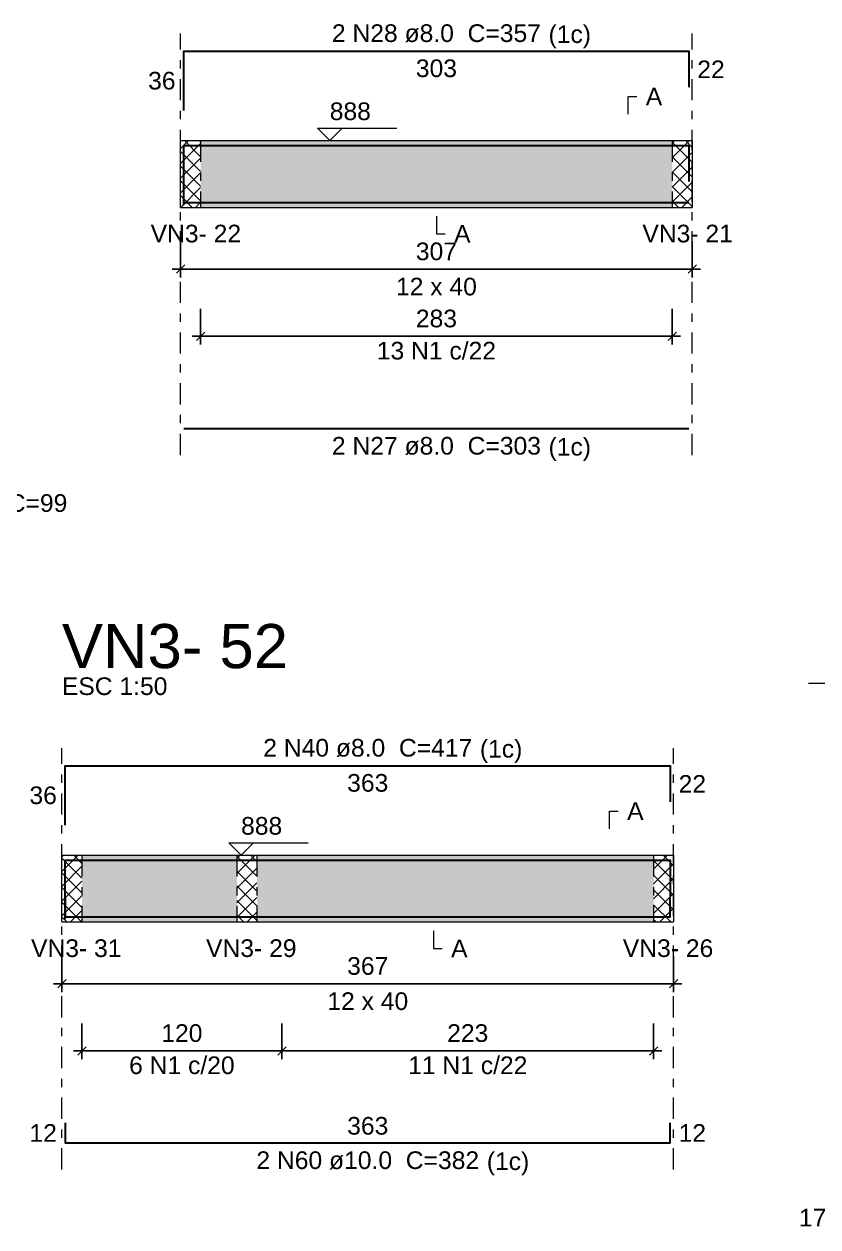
# Model space of a CAD drawing. Header units: millimetres. Extents: x -8 to 605, y -494 to 220.
# Drawn here: x 387.9 to 397.42, y -466.91 to -452.49 of the extents above; entities that cross this region are included whole.
import ezdxf

# ---------------------------------------------------------------- set-up
doc = ezdxf.new("R2010")
doc.units = ezdxf.units.MM
doc.header["$MEASUREMENT"] = 0
doc.linetypes.add('DASHDOT', pattern=[2.54, 1.27, -0.635, 0, -0.635])
doc.linetypes.add('NULL', pattern=[0])
for name, color, linetype, lineweight in [('Descrição da armadura', 7, 'Continuous', 0), ('DT-Barras na forma', 7, 'Continuous', 30), ('DT-Barras rebatidas', 7, 'Continuous', 30), ('DT-Cotas', 7, 'Continuous', 5), ('DT-Forma', 5, 'Continuous', 5), ('DT-Hachura forma vigas', 252, 'Continuous', 5), ('DT-Hachura intersecção vigas', 9, 'Continuous', 5), ('DT-Pontilhado', 9, 'DASHDOT', 5), ('DT-Textos', 7, 'Continuous', 5), ('DT-Título', 5, 'Continuous', 20), ('Textos armaduras', 7, 'Continuous', 0)]:
    doc.layers.add(name, color=color, linetype=linetype, lineweight=lineweight)
doc.styles.add('Arial', font='arial.ttf')
doc.dimstyles.new('UM_50.000000', dxfattribs={"dimtxt": 0.18, "dimasz": 0.1, "dimexe": 0.1, "dimexo": 0.2, "dimgap": 0, "dimtad": 1, "dimtih": 1, "dimtoh": 1, "dimdec": 1, "dimlfac": 50, "dimzin": 0, "dimdsep": 46, "dimtxsty": 'Standard', "dimcen": 0.09, "dimdle": 0.1, "dimadec": 1, "dimazin": 2, "dimtfac": 1, "dimtdec": 4, "dimtofl": 0, "dimtmove": 0, "dimatfit": 3, "dimfxl": 1, "dimtolj": 1, "dimarcsym": 0})
pattern_1 = [(45, (353.43051, -485.02144), (-0.08838835, 0.08838835), []), (135, (353.43051, -485.02144), (-0.08838835, -0.08838835), [])]

# ---------------------------------------------------------------- blocks, each defined once
blk = doc.blocks.new('_Oblique')
at = {"color": 0, "linetype": 'ByBlock', "lineweight": -2}
blk.add_line((-0.5, -0.5), (0.5, 0.5), dxfattribs=at)
blk = doc.blocks.new('*D4961')
at = {"layer": 'Defpoints', "color": 0, "transparency": 16777216}
for p in [(389.775, -454.896), (395.915, -454.896), (395.915, -455.426)]:
    blk.add_point(p, dxfattribs=at)
at = {"layer": 'DT-Cotas', "color": 0, "lineweight": -2, "transparency": 16777216}
for p, q in [((389.775, -455.096), (389.775, -455.526)), ((395.915, -455.096), (395.915, -455.526)), ((389.675, -455.426), (396.015, -455.426))]:
    blk.add_line(p, q, dxfattribs=at)
at = {"layer": 'DT-Cotas', "color": 0, "lineweight": -2, "transparency": 16777216, "xscale": 0.1, "yscale": 0.1, "zscale": 0.1, "rotation": 180}
blk.add_blockref('_Oblique', (389.775, -455.426), dxfattribs=at)
at = {"layer": 'DT-Cotas', "color": 0, "lineweight": -2, "transparency": 16777216, "xscale": 0.1, "yscale": 0.1, "zscale": 0.1}
blk.add_blockref('_Oblique', (395.915, -455.426), dxfattribs=at)
at = {"layer": 'DT-Cotas', "color": 7, "transparency": 16777216, "insert": (392.845, -455.214), "char_height": 0.2118, "attachment_point": 5, "rotation": 0.0057, "style": 'Arial'}
blk.add_mtext('\\A1;307', dxfattribs=at)
blk = doc.blocks.new('*D4964')
at = {"layer": 'Defpoints', "color": 0, "transparency": 16777216}
for p in [(390.015, -455.701), (395.675, -455.701), (395.675, -456.231)]:
    blk.add_point(p, dxfattribs=at)
at = {"layer": 'DT-Cotas', "color": 0, "lineweight": -2, "transparency": 16777216}
for p, q in [((390.015, -455.901), (390.015, -456.331)), ((395.675, -455.901), (395.675, -456.331)), ((389.915, -456.231), (395.775, -456.231))]:
    blk.add_line(p, q, dxfattribs=at)
at = {"layer": 'DT-Cotas', "color": 0, "lineweight": -2, "transparency": 16777216, "xscale": 0.1, "yscale": 0.1, "zscale": 0.1, "rotation": 180}
blk.add_blockref('_Oblique', (390.015, -456.231), dxfattribs=at)
at = {"layer": 'DT-Cotas', "color": 0, "lineweight": -2, "transparency": 16777216, "xscale": 0.1, "yscale": 0.1, "zscale": 0.1}
blk.add_blockref('_Oblique', (395.675, -456.231), dxfattribs=at)
at = {"layer": 'DT-Cotas', "color": 7, "transparency": 16777216, "insert": (392.845, -456.019), "char_height": 0.2118, "attachment_point": 5, "rotation": 0.0057, "style": 'Arial'}
blk.add_mtext('\\A1;283', dxfattribs=at)
blk = doc.blocks.new('*D4989')
at = {"layer": 'Defpoints', "color": 0, "transparency": 16777216}
for p in [(388.351, -463.468), (395.691, -463.468), (395.691, -463.997)]:
    blk.add_point(p, dxfattribs=at)
at = {"layer": 'DT-Cotas', "color": 0, "lineweight": -2, "transparency": 16777216}
for p, q in [((388.351, -463.668), (388.351, -464.097)), ((395.691, -463.668), (395.691, -464.097)), ((388.251, -463.997), (395.791, -463.997))]:
    blk.add_line(p, q, dxfattribs=at)
at = {"layer": 'DT-Cotas', "color": 0, "lineweight": -2, "transparency": 16777216, "xscale": 0.1, "yscale": 0.1, "zscale": 0.1, "rotation": 180}
blk.add_blockref('_Oblique', (388.351, -463.997), dxfattribs=at)
at = {"layer": 'DT-Cotas', "color": 0, "lineweight": -2, "transparency": 16777216, "xscale": 0.1, "yscale": 0.1, "zscale": 0.1}
blk.add_blockref('_Oblique', (395.691, -463.997), dxfattribs=at)
at = {"layer": 'DT-Cotas', "color": 7, "transparency": 16777216, "insert": (392.021, -463.785), "char_height": 0.2118, "attachment_point": 5, "style": 'Arial'}
blk.add_mtext('\\A1;367', dxfattribs=at)
blk = doc.blocks.new('*D4992')
at = {"layer": 'Defpoints', "color": 0, "transparency": 16777216}
for p in [(388.591, -464.273), (390.991, -464.273), (390.991, -464.802)]:
    blk.add_point(p, dxfattribs=at)
at = {"layer": 'DT-Cotas', "color": 0, "lineweight": -2, "transparency": 16777216}
for p, q in [((388.591, -464.473), (388.591, -464.902)), ((390.991, -464.473), (390.991, -464.902)), ((388.491, -464.802), (391.091, -464.802))]:
    blk.add_line(p, q, dxfattribs=at)
at = {"layer": 'DT-Cotas', "color": 0, "lineweight": -2, "transparency": 16777216, "xscale": 0.1, "yscale": 0.1, "zscale": 0.1, "rotation": 180}
blk.add_blockref('_Oblique', (388.591, -464.802), dxfattribs=at)
at = {"layer": 'DT-Cotas', "color": 0, "lineweight": -2, "transparency": 16777216, "xscale": 0.1, "yscale": 0.1, "zscale": 0.1}
blk.add_blockref('_Oblique', (390.991, -464.802), dxfattribs=at)
at = {"layer": 'DT-Cotas', "color": 7, "transparency": 16777216, "insert": (389.791, -464.59), "char_height": 0.2118, "attachment_point": 5, "rotation": 0.0057, "style": 'Arial'}
blk.add_mtext('\\A1;120', dxfattribs=at)
blk = doc.blocks.new('*D4993')
at = {"layer": 'Defpoints', "color": 0, "transparency": 16777216}
for p in [(390.991, -464.273), (395.451, -464.273), (395.451, -464.802)]:
    blk.add_point(p, dxfattribs=at)
at = {"layer": 'DT-Cotas', "color": 0, "lineweight": -2, "transparency": 16777216}
for p, q in [((390.991, -464.473), (390.991, -464.902)), ((395.451, -464.473), (395.451, -464.902)), ((390.891, -464.802), (395.551, -464.802))]:
    blk.add_line(p, q, dxfattribs=at)
at = {"layer": 'DT-Cotas', "color": 0, "lineweight": -2, "transparency": 16777216, "xscale": 0.1, "yscale": 0.1, "zscale": 0.1, "rotation": 180}
blk.add_blockref('_Oblique', (390.991, -464.802), dxfattribs=at)
at = {"layer": 'DT-Cotas', "color": 0, "lineweight": -2, "transparency": 16777216, "xscale": 0.1, "yscale": 0.1, "zscale": 0.1}
blk.add_blockref('_Oblique', (395.451, -464.802), dxfattribs=at)
at = {"layer": 'DT-Cotas', "color": 7, "transparency": 16777216, "insert": (393.221, -464.59), "char_height": 0.2118, "attachment_point": 5, "rotation": 0.0057, "style": 'Arial'}
blk.add_mtext('\\A1;223', dxfattribs=at)

msp = doc.modelspace()

# ---------------------------------------------------------------- hatches: boundary and pattern name
at = {"layer": 'DT-Hachura forma vigas', "linetype": 'Continuous'}
for points in [[(390.015, -454.6847), (395.675, -454.6847), (395.675, -453.8847), (390.015, -453.8847), (390.015, -454.6847)], [(388.5912, -463.2559), (390.4512, -463.2559), (390.4512, -462.4559), (388.5912, -462.4559), (388.5912, -463.2559)], [(390.6912, -463.2559), (395.4512, -463.2559), (395.4512, -462.4559), (390.6912, -462.4559), (390.6912, -463.2559)]]:
    msp.add_hatch(color=252, dxfattribs=at).paths.add_polyline_path(points)
at = {"layer": 'DT-Hachura intersecção vigas', "linetype": 'Continuous'}
h = msp.add_hatch(dxfattribs=at)
h.set_pattern_fill('ANSI37', color=9, style=0)
h.set_pattern_definition(pattern_1)
h.paths.add_polyline_path([(389.775, -454.6847), (390.015, -454.6847), (390.015, -453.8847), (389.775, -453.8847), (389.775, -454.6847)])
h = msp.add_hatch(dxfattribs=at)
h.set_pattern_fill('ANSI37', color=9, style=0)
h.set_pattern_definition(pattern_1)
h.paths.add_polyline_path([(395.675, -454.6847), (395.915, -454.6847), (395.915, -453.8847), (395.675, -453.8847), (395.675, -454.6847)])
h = msp.add_hatch(dxfattribs=at)
h.set_pattern_fill('ANSI37', color=9, style=0)
h.set_pattern_definition(pattern_1)
h.paths.add_polyline_path([(388.3512, -463.2559), (388.5912, -463.2559), (388.5912, -462.4559), (388.3512, -462.4559), (388.3512, -463.2559)])
h = msp.add_hatch(dxfattribs=at)
h.set_pattern_fill('ANSI37', color=9, style=0)
h.set_pattern_definition(pattern_1)
h.paths.add_polyline_path([(390.4512, -463.2559), (390.6912, -463.2559), (390.6912, -462.4559), (390.4512, -462.4559), (390.4512, -463.2559)])
h = msp.add_hatch(dxfattribs=at)
h.set_pattern_fill('ANSI37', color=9, style=0)
h.set_pattern_definition(pattern_1)
h.paths.add_polyline_path([(395.4512, -463.2559), (395.6912, -463.2559), (395.6912, -462.4559), (395.4512, -462.4559), (395.4512, -463.2559)])

# ---------------------------------------------------------------- linework, layer by layer
at = {"layer": 'DT-Barras na forma'}
for points in [[(389.815, -454.6527), (389.815, -453.9427), (395.875, -453.9427), (395.875, -454.3743)], [(389.815, -454.6267), (395.875, -454.6267)], [(388.3912, -463.2239), (388.3912, -462.5139), (395.6512, -462.5139), (395.6512, -462.9455)], [(388.3912, -462.9559), (388.3912, -463.1959), (395.6512, -463.1959), (395.6512, -462.9559)]]:
    msp.add_lwpolyline(points, dxfattribs=at)
at = {"layer": 'DT-Barras rebatidas'}
for points in [[(389.815, -453.5231), (389.815, -452.8131), (395.875, -452.8131), (395.875, -453.2447)], [(389.815, -457.3377), (395.875, -457.3377)], [(388.3912, -462.0943), (388.3912, -461.3843), (395.6512, -461.3843), (395.6512, -461.8159)], [(388.3912, -465.6669), (388.3912, -465.9069), (395.6512, -465.9069), (395.6512, -465.6669)]]:
    msp.add_lwpolyline(points, dxfattribs=at)
at = {"layer": 'DT-Forma', "linetype": 'Continuous'}
for p, q in [((389.775, -454.6847), (389.775, -453.8847)), ((395.915, -453.8847), (395.915, -454.6847)), ((388.3512, -463.2559), (388.3512, -462.4559)), ((395.6912, -462.4559), (395.6912, -463.2559))]:
    msp.add_line(p, q, dxfattribs=at)
at = {"layer": 'DT-Forma'}
for p, q in [((389.775, -453.8847), (390.015, -453.8847)), ((390.015, -453.8847), (395.675, -453.8847)), ((395.675, -453.8847), (395.915, -453.8847)), ((389.775, -454.6847), (390.015, -454.6847)), ((390.015, -454.6847), (395.675, -454.6847)), ((395.675, -454.6847), (395.915, -454.6847)), ((388.3512, -462.4559), (388.5912, -462.4559)), ((388.5912, -462.4559), (390.4512, -462.4559)), ((390.4512, -462.4559), (390.6912, -462.4559)), ((390.6912, -462.4559), (395.4512, -462.4559)), ((395.4512, -462.4559), (395.6912, -462.4559)), ((388.3512, -463.2559), (388.5912, -463.2559)), ((388.5912, -463.2559), (390.4512, -463.2559)), ((390.4512, -463.2559), (390.6912, -463.2559)), ((390.6912, -463.2559), (395.4512, -463.2559)), ((395.4512, -463.2559), (395.6912, -463.2559))]:
    msp.add_line(p, q, dxfattribs=at)
at = {"layer": 'DT-Pontilhado', "ltscale": 0.2}
for p, q in [((389.775, -457.6554), (389.775, -452.6013)), ((395.915, -457.6554), (395.915, -452.6013)), ((390.015, -453.8847), (390.015, -454.6847)), ((395.675, -453.8847), (395.675, -454.6847)), ((388.3512, -466.2246), (388.3512, -461.1725)), ((395.6912, -466.2246), (395.6912, -461.1725)), ((388.5912, -462.4559), (388.5912, -463.2559)), ((390.4512, -462.4559), (390.4512, -463.2559)), ((390.6912, -462.4559), (390.6912, -463.2559)), ((395.4512, -462.4559), (395.4512, -463.2559))]:
    msp.add_line(p, q, dxfattribs=at)
at = {"layer": 'DT-Textos'}
msp.add_line((397.3077, -460.391), (399.4257, -460.391), dxfattribs=at)
for points in [[(395.1455, -453.567), (395.1455, -453.3552), (395.2514, -453.3552)], [(391.713, -453.7364), (391.5647, -453.8847), (391.4165, -453.7364), (392.3696, -453.7364)], [(392.845, -454.7906), (392.845, -455.0024), (392.9509, -455.0024)], [(394.9217, -462.1382), (394.9217, -461.9264), (395.0276, -461.9264)], [(390.6492, -462.3076), (390.5009, -462.4559), (390.3527, -462.3076), (391.3058, -462.3076)], [(392.8092, -463.3618), (392.8092, -463.5736), (392.9151, -463.5736)]]:
    msp.add_lwpolyline(points, dxfattribs=at)

# ---------------------------------------------------------------- texts
at = {"layer": 'Descrição da armadura', "linetype": 'NULL', "char_height": 0.2118, "attachment_point": 8, "line_spacing_factor": 0.9, "style": 'Arial'}
for s, insert, width in [('2 N28 ø8.0  C=357', (392.8451, -452.7068), 5.015721), ('13 N1 c/22', (392.845, -456.5125), 2.86156), ('2 N27 ø8.0  C=303', (392.8451, -457.6558), 5.015721), ('11 N1 ø5.0  C=99', (387.2454, -458.3428), 4.686721), ('2 N40 ø8.0  C=417', (392.0213, -461.278), 5.015721), ('6 N1 c/20', (389.7912, -465.0837), 2.53256), ('11 N1 c/22', (393.2212, -465.0837), 2.86156), ('2 N60 ø10.0  C=382', (392.0213, -466.225), 5.344721), ('17 N1 ø5.0  C=99', (398.3663, -466.914), 4.686721)]:
    msp.add_mtext(s, dxfattribs=dict(at, insert=insert, width=width))
at = {"layer": 'DT-Textos', "linetype": 'NULL', "char_height": 0.2118, "line_spacing_factor": 0.798, "style": 'Arial'}
for s, insert, width, attachment_point in [('(1c)', (394.1901, -452.7767), 1.018965, 7), ('A', (395.3571, -453.4608), 0.394865, 7), ('888', (391.5651, -453.6408), 0.987001, 7), ('VN3- 22', (389.4163, -455.1078), 2.170627, 7), ('A', (393.0571, -455.1078), 0.394865, 7), ('VN3- 21', (395.3163, -455.1078), 2.170627, 7), ('12 x 40', (392.8451, -455.7438), 1.940747, 8), ('(1c)', (394.1901, -457.7257), 1.018965, 7), ('ESC 1:50', (388.3513, -460.537), 2.532883, 7), ('(1c)', (393.3663, -461.3479), 1.018965, 7), ('A', (395.1333, -462.032), 0.394865, 7), ('888', (390.5013, -462.212), 0.987001, 7), ('VN3- 31', (387.9813, -463.679), 2.170627, 7), ('VN3- 29', (390.0813, -463.679), 2.170627, 7), ('A', (393.0213, -463.679), 0.394865, 7), ('VN3- 26', (395.0813, -463.679), 2.170627, 7), ('12 x 40', (392.0213, -464.315), 1.940747, 8), ('(1c)', (393.4493, -466.2949), 1.018965, 7)]:
    msp.add_mtext(s, dxfattribs=dict(at, insert=insert, width=width, attachment_point=attachment_point))
at = {"layer": 'DT-Título', "linetype": 'NULL', "insert": (388.3513, -460.2191), "char_height": 0.5295, "width": 5.426568, "attachment_point": 7, "line_spacing_factor": 0.798, "style": 'Arial'}
msp.add_mtext('VN3- 52', dxfattribs=at)
at = {"layer": 'Textos armaduras', "linetype": 'NULL', "char_height": 0.2118, "line_spacing_factor": 0.9, "style": 'Arial'}
for s, insert, width, attachment_point in [('303', (392.845, -452.9104), 1.387001, 2), ('22', (395.975, -452.923), 1.058001, 1), ('36', (389.715, -453.274), 1.058001, 9), ('363', (392.0212, -461.4816), 1.387001, 2), ('22', (395.7512, -461.4942), 1.058001, 1), ('36', (388.2912, -461.8452), 1.058001, 9), ('12', (388.2912, -465.8928), 1.058001, 9), ('363', (392.0212, -465.8096), 1.387001, 8), ('12', (395.7512, -465.681), 1.058001, 1)]:
    msp.add_mtext(s, dxfattribs=dict(at, insert=insert, width=width, attachment_point=attachment_point))

# ---------------------------------------------------------------- dimensions: what is measured, and where the dimension line sits
at = {"layer": 'DT-Cotas'}
for base, p1, p2, picture, middle in [((395.915, -455.426), (389.775, -454.8965), (395.915, -454.8965), '*D4961', (392.845, -455.2142)), ((395.675, -456.2308), (390.015, -455.7013), (395.675, -455.7013), '*D4964', (392.845, -456.019)), ((390.9912, -464.802), (388.5912, -464.2725), (390.9912, -464.2725), '*D4992', (389.7912, -464.5902)), ((395.4512, -464.802), (390.9912, -464.2725), (395.4512, -464.2725), '*D4993', (393.2212, -464.5902))]:
    dim = msp.add_linear_dim(base=base, p1=p1, p2=p2, dimstyle='UM_50.000000', override={"dimtxt": 0.2118, "dimasz": 0.1, "dimexe": 0.1, "dimexo": 0.2, "dimtad": 1, "dimtih": 0, "dimtoh": 0, "dimdec": 1, "dimlfac": 50, "dimzin": 8, "dimtxsty": 'Arial', "dimblk": 'Oblique', "dimblk1": 'Oblique', "dimblk2": 'Oblique', "dimsah": 1, "dimdle": 0.1, "dimse1": 0, "dimse2": 0, "dimclrt": 7, "dimadec": 1, "dimazin": 3, "dimtmove": 2, "dimldrblk": 'Oblique'}, dxfattribs=at)
    dim.commit()
    dim.dimension.update_dxf_attribs({"geometry": picture, "text_midpoint": middle, "dimtype": 160, "text_rotation": 0.00573})
dim = msp.add_linear_dim(base=(395.6912, -463.9972), p1=(388.3512, -463.4677), p2=(395.6912, -463.4677), dimstyle='UM_50.000000', override={"dimtxt": 0.2118, "dimasz": 0.1, "dimexe": 0.1, "dimexo": 0.2, "dimtad": 1, "dimtih": 0, "dimtoh": 0, "dimdec": 1, "dimlfac": 50, "dimzin": 8, "dimtxsty": 'Arial', "dimblk": 'Oblique', "dimblk1": 'Oblique', "dimblk2": 'Oblique', "dimsah": 1, "dimdle": 0.1, "dimse1": 0, "dimse2": 0, "dimclrt": 7, "dimadec": 1, "dimazin": 3, "dimtmove": 2, "dimldrblk": 'Oblique'}, dxfattribs=at)
dim.commit()
dim.dimension.update_dxf_attribs({"geometry": '*D4989', "text_midpoint": (392.0212, -463.7854), "dimtype": 160})

doc.saveas('drawing.dxf')
